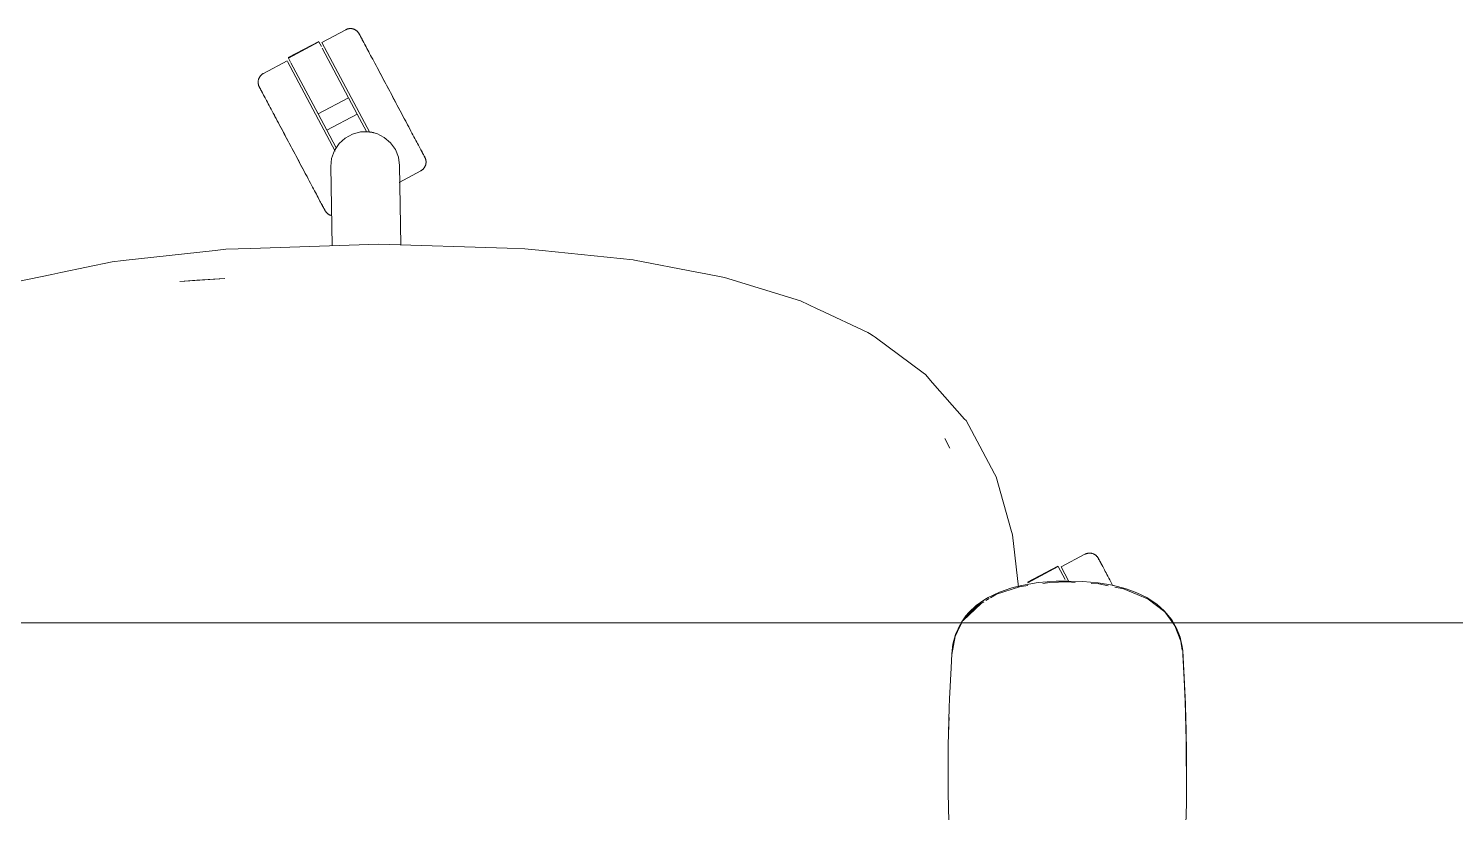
# Model space of a CAD drawing. Header units: millimetres. Extents: x 155927 to 326028, y -36033 to 97293.
# Drawn here: x 169857 to 170437, y 23308 to 23627 of the extents above; entities that cross this region are included whole.
import ezdxf

# ---------------------------------------------------------------- set-up
doc = ezdxf.new("R2010")
doc.units = ezdxf.units.MM
doc.header["$MEASUREMENT"] = 0
doc.layers.add('G-IMPT', color=8, linetype='CONTINUOUS', lineweight=9)
doc.layers.add('I-FURN', color=8, linetype='CONTINUOUS', lineweight=9)

msp = doc.modelspace()

# ---------------------------------------------------------------- linework, layer by layer
at = {"layer": 'G-IMPT'}
for p, q in [((169947.5, 23537.59), (169999.68, 23539.3)), ((169999.68, 23539.3), (170051.85, 23537.68)), ((170051.85, 23537.68), (170059.11, 23537.46)), ((169870.38, 23527.82), (169891.33, 23532.17)), ((169891.33, 23532.17), (169895.74, 23532.66)), ((169933.19, 23536.79), (169895.74, 23532.66)), ((169933.19, 23536.79), (169937.56, 23537.27)), ((169947.5, 23537.59), (169937.56, 23537.27)), ((170066.17, 23536.72), (170059.11, 23537.46)), ((170103.17, 23532.9), (170066.17, 23536.72)), ((170103.17, 23532.9), (170103.63, 23532.81)), ((170129.01, 23527.95), (170103.63, 23532.81)), ((169866.7, 23527.06), (169852.88, 23524.19)), ((169870.38, 23527.82), (169866.7, 23527.06)), ((170129.01, 23527.95), (170132.67, 23527.24)), ((170140.27, 23525.78), (170132.67, 23527.24)), ((169937.03, 23525.39), (169918.75, 23524.14)), ((169918.75, 23524.14), (169925.69, 23524.75)), ((169937.03, 23525.39), (169925.69, 23524.75)), ((170153.88, 23521.59), (170140.27, 23525.78)), ((170171.15, 23516.27), (170153.88, 23521.59)), ((170171.15, 23516.27), (170177.92, 23513.08)), ((170178.83, 23512.65), (170177.92, 23513.08)), ((170198.48, 23503.38), (170178.83, 23512.65)), ((170198.48, 23503.38), (170199.19, 23502.96)), ((170200.76, 23502.02), (170199.19, 23502.96)), ((170201.53, 23501.56), (170200.76, 23502.02)), ((170201.53, 23501.56), (170221.03, 23486.99)), ((170221.03, 23486.99), (170222, 23486.26)), ((170224.87, 23483), (170222, 23486.26)), ((170224.87, 23483), (170237.89, 23468.22)), ((170237.89, 23468.22), (170238.47, 23467.55)), ((170244.06, 23457.12), (170238.47, 23467.55)), ((170229.86, 23460.25), (170231.82, 23456.36)), ((170229.86, 23460.25), (170231.04, 23457.95)), ((170231.04, 23457.95), (170231.82, 23456.36)), ((170250.07, 23445.88), (170244.06, 23457.12)), ((170250.66, 23444.77), (170250.07, 23445.88)), ((170256.67, 23423.42), (170250.66, 23444.77)), ((170256.67, 23423.42), (170257.31, 23421.16)), ((170259.72, 23399.88), (170257.31, 23421.16)), ((170260.23, 23400), (170250.83, 23396.97)), ((170257.14, 23399.57), (170252.05, 23397.83)), ((170257.14, 23399.57), (170261.07, 23400.55)), ((170263.52, 23400.46), (170260.23, 23400)), ((170261.07, 23400.55), (170267.83, 23401.67)), ((170275.14, 23402.24), (170267.83, 23401.67)), ((170272.49, 23401.73), (170269.7, 23401.33)), ((170272.49, 23401.73), (170279.65, 23401.96)), ((170275.14, 23402.24), (170279.65, 23402.33)), ((170279.65, 23402.33), (170285.99, 23402.15)), ((170282.76, 23401.77), (170279.65, 23401.96)), ((170292.14, 23401.59), (170285.99, 23402.15)), ((170292.48, 23401.17), (170289.27, 23401.37)), ((170292.14, 23401.59), (170298.07, 23400.59)), ((170296.23, 23400.4), (170292.48, 23401.17)), ((170303.55, 23399.16), (170298.07, 23400.59)), ((170302.44, 23399.13), (170298.97, 23399.84)), ((170302.44, 23399.13), (170308.06, 23396.8)), ((170303.55, 23399.16), (170307.89, 23397.57)), ((170244.62, 23393.2), (170237.23, 23386.3)), ((170245.69, 23393.89), (170242.53, 23392.01)), ((170242.59, 23392.38), (170246.04, 23394.82)), ((170244.62, 23393.2), (170243.15, 23391.92)), ((170247.42, 23395.63), (170246.04, 23394.82)), ((170247.91, 23395.22), (170246.47, 23394.36)), ((170252.05, 23397.83), (170247.42, 23395.63)), ((170250.83, 23396.97), (170248.38, 23395.5)), ((170311.96, 23395.59), (170307.89, 23397.57)), ((170312.45, 23394.96), (170308.06, 23396.8)), ((170311.96, 23395.59), (170316.01, 23392.93)), ((170319.24, 23389.75), (170312.45, 23394.96)), ((170316.01, 23392.93), (170319.05, 23390.27)), ((170236.45, 23385.33), (170238.41, 23388.19)), ((170242.53, 23392.01), (170237.23, 23386.3)), ((170237.23, 23386.3), (170239.46, 23388.71)), ((170239.54, 23389.51), (170238.41, 23388.19)), ((170243, 23391.79), (170239.46, 23388.71)), ((170239.54, 23389.51), (170242.59, 23392.38)), ((170322.12, 23386.53), (170319.05, 23390.27)), ((170322.52, 23385.33), (170319.24, 23389.75)), ((170236.12, 23384.06), (170234.02, 23379.8)), ((170236.2, 23384.97), (170234.22, 23380.64)), ((170236.12, 23384.06), (170236.75, 23385.33)), ((170322.8, 23385.33), (170322.12, 23386.53)), ((170323.41, 23384.12), (170322.52, 23385.33)), ((170324.08, 23383.09), (170322.8, 23385.33)), ((170325.82, 23377.93), (170323.41, 23384.12)), ((170324.08, 23383.09), (170325.47, 23379.45)), ((170234.02, 23379.8), (170232.65, 23372.46)), ((170232.65, 23372.68), (170233.15, 23376.69)), ((170233.15, 23376.69), (170234.22, 23380.64)), ((170325.84, 23378.11), (170325.47, 23379.45)), ((170325.82, 23377.93), (170326.38, 23374.25)), ((170325.84, 23378.11), (170326.29, 23375.71)), ((170326.54, 23374.06), (170326.29, 23375.71)), ((170232.37, 23367.02), (170232.65, 23372.68)), ((170327.59, 23353.49), (170326.54, 23374.06)), ((170327.63, 23352.28), (170326.54, 23374.06)), ((170326.54, 23374.06), (170326.65, 23372.46)), ((170327.63, 23352.28), (170326.65, 23372.46)), ((170232.37, 23367.02), (170231.75, 23354.46)), ((170231.63, 23350.91), (170231.75, 23354.46)), ((170328.09, 23332.09), (170327.59, 23353.49)), ((170327.93, 23341.93), (170327.59, 23353.49)), ((170327.59, 23353.49), (170327.63, 23352.28)), ((170328.09, 23332.09), (170327.63, 23352.28)), ((170231.25, 23335.24), (170231.63, 23350.91)), ((170231.54, 23346.87), (170231.43, 23344.19)), ((170231.43, 23341.97), (170231.43, 23344.19)), ((170328.05, 23311.91), (170327.93, 23341.93)), ((170328.09, 23332.09), (170327.93, 23341.93)), ((170327.93, 23341.93), (170328.13, 23322.7)), ((170231.25, 23335.24), (170231.2, 23330.73)), ((170328.07, 23334.13), (170327.99, 23336.33)), ((170231.2, 23330.73), (170231.21, 23316.02)), ((170328.05, 23332.09), (170328.07, 23334.13)), ((170328.05, 23311.91), (170328.09, 23332.09)), ((170328.05, 23311.91), (170328.13, 23322.7)), ((170231.28, 23310.55), (170231.21, 23316.02)), ((170328.05, 23311.91), (170327.88, 23303.49)), ((170231.28, 23310.55), (170231.57, 23298.24))]:
    msp.add_line(p, q, dxfattribs=at)
at = {"layer": 'I-FURN'}
for p, q in [((169986.25, 23626.56), (169976.57, 23621.41)), ((169986.25, 23626.56), (169986.4, 23626.63)), ((169986.4, 23626.63), (169986.54, 23626.7)), ((169986.54, 23626.7), (169986.69, 23626.76)), ((169986.69, 23626.76), (169986.85, 23626.82)), ((169986.85, 23626.82), (169987, 23626.86)), ((169987, 23626.86), (169987.15, 23626.91)), ((169987.15, 23626.91), (169987.31, 23626.94)), ((169987.31, 23626.94), (169987.47, 23626.97)), ((169987.47, 23626.97), (169987.63, 23627)), ((169987.63, 23627), (169987.79, 23627.02)), ((169987.79, 23627.02), (169987.95, 23627.03)), ((169987.95, 23627.03), (169988.11, 23627.03)), ((169988.11, 23627.03), (169988.27, 23627.03)), ((169988.27, 23627.03), (169988.43, 23627.02)), ((169988.43, 23627.02), (169988.59, 23627.01)), ((169988.59, 23627.01), (169988.75, 23626.99)), ((169988.75, 23626.99), (169988.91, 23626.96)), ((169988.91, 23626.96), (169989.07, 23626.92)), ((169989.07, 23626.92), (169989.23, 23626.88)), ((169989.23, 23626.88), (169989.38, 23626.84)), ((169989.38, 23626.84), (169989.53, 23626.79)), ((169989.53, 23626.79), (169989.68, 23626.73)), ((169989.68, 23626.73), (169989.83, 23626.66)), ((169989.83, 23626.66), (169989.98, 23626.59)), ((169989.98, 23626.59), (169990.12, 23626.52)), ((169990.12, 23626.52), (169990.26, 23626.43)), ((169990.26, 23626.43), (169990.39, 23626.35)), ((169990.39, 23626.35), (169990.53, 23626.25)), ((169990.53, 23626.25), (169990.65, 23626.16)), ((169990.65, 23626.16), (169990.78, 23626.05)), ((169990.78, 23626.05), (169990.9, 23625.95)), ((169990.9, 23625.95), (169991.01, 23625.83)), ((169991.01, 23625.83), (169991.12, 23625.72)), ((169991.12, 23625.72), (169991.23, 23625.6)), ((169991.23, 23625.6), (169991.33, 23625.47)), ((169991.33, 23625.47), (169991.43, 23625.34)), ((169991.43, 23625.34), (169991.52, 23625.21)), ((169991.52, 23625.21), (169991.6, 23625.07)), ((169991.6, 23625.07), (169991.68, 23624.93)), ((169991.68, 23624.93), (169991.71, 23624.89)), ((169991.71, 23624.89), (169991.72, 23624.87)), ((169991.73, 23624.85), (169991.71, 23624.89)), ((169991.71, 23624.89), (169991.71, 23624.89)), ((169991.72, 23624.87), (169991.75, 23624.81)), ((169991.77, 23624.76), (169991.73, 23624.85)), ((169991.75, 23624.81), (169991.8, 23624.71)), ((169991.84, 23624.64), (169991.77, 23624.76)), ((169991.8, 23624.71), (169991.88, 23624.57)), ((169975.25, 23621.77), (169962.89, 23615.19)), ((169962.98, 23615.02), (169975.34, 23621.59)), ((169975.34, 23621.59), (169976.35, 23619.7)), ((169976.57, 23621.41), (169996.09, 23584.69)), ((169976.7, 23619.03), (169987.41, 23598.89)), ((169991.92, 23624.48), (169991.84, 23624.64)), ((169991.88, 23624.57), (169991.97, 23624.39)), ((169992.03, 23624.28), (169991.92, 23624.48)), ((169991.97, 23624.39), (169992.09, 23624.17)), ((169992.16, 23624.04), (169992.03, 23624.28)), ((169992.09, 23624.17), (169992.23, 23623.91)), ((169992.31, 23623.76), (169992.16, 23624.04)), ((169992.23, 23623.91), (169992.38, 23623.62)), ((169992.48, 23623.44), (169992.31, 23623.76)), ((169992.38, 23623.62), (169992.56, 23623.28)), ((169992.67, 23623.09), (169992.48, 23623.44)), ((169992.56, 23623.28), (169992.76, 23622.91)), ((169992.88, 23622.69), (169992.67, 23623.09)), ((169992.76, 23622.91), (169992.98, 23622.5)), ((169993.1, 23622.26), (169992.88, 23622.69)), ((169992.98, 23622.5), (169993.22, 23622.05)), ((169993.35, 23621.8), (169993.1, 23622.26)), ((169993.22, 23622.05), (169993.47, 23621.57)), ((169993.62, 23621.3), (169993.35, 23621.8)), ((169993.47, 23621.57), (169993.75, 23621.05)), ((169993.9, 23620.76), (169993.62, 23621.3)), ((169993.75, 23621.05), (169994.04, 23620.5)), ((169994.21, 23620.19), (169993.9, 23620.76)), ((169994.04, 23620.5), (169994.35, 23619.92)), ((169994.53, 23619.59), (169994.21, 23620.19)), ((169994.86, 23618.96), (169994.53, 23619.59)), ((169995.21, 23618.29), (169994.86, 23618.96)), ((169962.44, 23613.9), (169952.76, 23608.75)), ((169962.58, 23613.64), (169981.98, 23577.15)), ((169963.85, 23613.38), (169962.98, 23615.02)), ((169975.05, 23592.31), (169963.98, 23613.13)), ((169995.58, 23617.6), (169995.21, 23618.29)), ((169995.97, 23616.88), (169995.58, 23617.6)), ((169996.37, 23616.13), (169995.97, 23616.88)), ((169996.78, 23615.35), (169996.37, 23616.13)), ((169997.21, 23614.55), (169996.78, 23615.35)), ((169997.64, 23613.73), (169997.21, 23614.55)), ((169998.09, 23612.88), (169997.64, 23613.73)), ((169951.13, 23607.16), (169951.21, 23607.3)), ((169951.21, 23607.3), (169951.3, 23607.44)), ((169951.3, 23607.44), (169951.39, 23607.57)), ((169951.39, 23607.57), (169951.49, 23607.7)), ((169951.49, 23607.7), (169951.6, 23607.82)), ((169951.6, 23607.82), (169951.7, 23607.94)), ((169951.7, 23607.94), (169951.82, 23608.06)), ((169951.82, 23608.06), (169951.93, 23608.17)), ((169951.93, 23608.17), (169952.05, 23608.27)), ((169952.05, 23608.27), (169952.18, 23608.38)), ((169952.18, 23608.38), (169952.31, 23608.47)), ((169952.31, 23608.47), (169952.44, 23608.56)), ((169952.44, 23608.56), (169952.58, 23608.65)), ((169952.58, 23608.65), (169952.72, 23608.73)), ((169952.72, 23608.73), (169952.76, 23608.75)), ((169998.56, 23612.01), (169998.09, 23612.88)), ((169999.03, 23611.12), (169998.56, 23612.01)), ((169999.51, 23610.22), (169999.03, 23611.12)), ((169999.25, 23610.71), (169999.73, 23609.79)), ((170000, 23609.29), (169999.51, 23610.22)), ((169999.73, 23609.79), (170000.23, 23608.86)), ((170000.5, 23608.36), (170000, 23609.29)), ((170000.23, 23608.86), (170000.73, 23607.92)), ((170001, 23607.41), (170000.5, 23608.36)), ((170000.73, 23607.92), (170001.24, 23606.96)), ((170001.52, 23606.44), (170001, 23607.41)), ((169950.62, 23605.32), (169950.63, 23605.48)), ((169950.62, 23605.15), (169950.62, 23605.32)), ((169950.62, 23604.99), (169950.62, 23605.15)), ((169950.63, 23604.83), (169950.62, 23604.99)), ((169950.63, 23605.48), (169950.64, 23605.64)), ((169950.65, 23604.67), (169950.63, 23604.83)), ((169950.64, 23605.64), (169950.66, 23605.8)), ((169950.67, 23604.51), (169950.65, 23604.67)), ((169950.66, 23605.8), (169950.69, 23605.96)), ((169950.71, 23604.35), (169950.67, 23604.51)), ((169950.69, 23605.96), (169950.73, 23606.11)), ((169950.74, 23604.2), (169950.71, 23604.35)), ((169950.73, 23606.11), (169950.77, 23606.27)), ((169950.78, 23604.04), (169950.74, 23604.2)), ((169950.77, 23606.27), (169950.81, 23606.42)), ((169950.83, 23603.89), (169950.78, 23604.04)), ((169950.81, 23606.42), (169950.86, 23606.58)), ((169950.89, 23603.74), (169950.83, 23603.89)), ((169950.86, 23606.58), (169950.92, 23606.73)), ((169950.95, 23603.59), (169950.89, 23603.74)), ((169950.92, 23606.73), (169950.99, 23606.87)), ((169951.02, 23603.44), (169950.95, 23603.59)), ((169950.99, 23606.87), (169951.06, 23607.02)), ((169951.09, 23603.3), (169951.02, 23603.44)), ((169951.06, 23607.02), (169951.13, 23607.16)), ((169951.09, 23603.29), (169951.09, 23603.3)), ((169951.09, 23603.3), (169951.1, 23603.28)), ((169951.11, 23603.25), (169951.09, 23603.29)), ((169951.1, 23603.28), (169951.13, 23603.22)), ((169951.16, 23603.17), (169951.11, 23603.25)), ((169951.13, 23603.22), (169951.19, 23603.12)), ((169951.22, 23603.05), (169951.16, 23603.17)), ((169951.19, 23603.12), (169951.26, 23602.98)), ((169951.31, 23602.88), (169951.22, 23603.05)), ((169951.26, 23602.98), (169951.36, 23602.8)), ((169951.42, 23602.68), (169951.31, 23602.88)), ((169951.36, 23602.8), (169951.47, 23602.58)), ((169951.54, 23602.44), (169951.42, 23602.68)), ((169951.47, 23602.58), (169951.61, 23602.32)), ((169951.69, 23602.16), (169951.54, 23602.44)), ((169951.61, 23602.32), (169951.77, 23602.02)), ((169951.86, 23601.85), (169951.69, 23602.16)), ((169951.77, 23602.02), (169951.95, 23601.69)), ((169952.05, 23601.49), (169951.86, 23601.85)), ((169951.95, 23601.69), (169952.14, 23601.31)), ((169952.26, 23601.1), (169952.05, 23601.49)), ((170001.24, 23606.96), (170001.75, 23605.99)), ((170002.03, 23605.47), (170001.52, 23606.44)), ((170001.75, 23605.99), (170002.27, 23605.02)), ((170002.56, 23604.48), (170002.03, 23605.47)), ((170002.27, 23605.02), (170002.8, 23604.03)), ((170003.08, 23603.49), (170002.56, 23604.48)), ((170002.8, 23604.03), (170003.33, 23603.03)), ((170003.61, 23602.5), (170003.08, 23603.49)), ((170003.33, 23603.03), (170003.86, 23602.04)), ((170004.15, 23601.49), (170003.61, 23602.5)), ((170003.86, 23602.04), (170004.39, 23601.03)), ((170004.68, 23600.49), (170004.15, 23601.49)), ((169952.14, 23601.31), (169952.36, 23600.9)), ((169952.49, 23600.67), (169952.26, 23601.1)), ((169952.36, 23600.9), (169952.6, 23600.46)), ((169952.74, 23600.2), (169952.49, 23600.67)), ((169952.6, 23600.46), (169952.86, 23599.98)), ((169953, 23599.7), (169952.74, 23600.2)), ((169952.86, 23599.98), (169953.13, 23599.46)), ((169953.29, 23599.17), (169953, 23599.7)), ((169953.13, 23599.46), (169953.42, 23598.91)), ((169953.59, 23598.6), (169953.29, 23599.17)), ((169953.42, 23598.91), (169953.73, 23598.32)), ((169953.73, 23598.32), (169954.06, 23597.71)), ((169954.06, 23597.71), (169954.41, 23597.06)), ((169954.41, 23597.06), (169954.77, 23596.38)), ((169954.77, 23596.38), (169955.14, 23595.67)), ((169955.14, 23595.67), (169955.53, 23594.94)), ((169975.05, 23592.31), (169987.41, 23598.89)), ((169987.41, 23598.89), (169990.94, 23592.24)), ((170004.39, 23601.03), (170004.93, 23600.03)), ((170005.22, 23599.48), (170004.68, 23600.49)), ((170004.93, 23600.03), (170005.46, 23599.02)), ((170005.75, 23598.48), (170005.22, 23599.48)), ((170005.46, 23599.02), (170005.99, 23598.02)), ((170006.28, 23597.48), (170005.75, 23598.48)), ((170005.99, 23598.02), (170006.53, 23597.02)), ((170006.81, 23596.48), (170006.28, 23597.48)), ((170006.53, 23597.02), (170007.06, 23596.02)), ((170007.34, 23595.48), (170006.81, 23596.48)), ((170007.06, 23596.02), (170007.58, 23595.03)), ((169955.53, 23594.94), (169955.94, 23594.18)), ((169955.94, 23594.18), (169956.36, 23593.39)), ((169956.36, 23593.39), (169956.79, 23592.58)), ((169956.79, 23592.58), (169957.23, 23591.74)), ((169957.48, 23591.28), (169957.03, 23592.13)), ((169957.23, 23591.74), (169957.69, 23590.89)), ((169957.94, 23590.41), (169957.48, 23591.28)), ((169957.69, 23590.89), (169958.16, 23590.01)), ((169958.41, 23589.53), (169957.94, 23590.41)), ((169958.16, 23590.01), (169958.63, 23589.11)), ((169978.58, 23585.67), (169975.05, 23592.31)), ((169978.58, 23585.67), (169990.94, 23592.24)), ((169990.94, 23592.24), (169994.74, 23585.1)), ((170007.87, 23594.5), (170007.34, 23595.48)), ((170007.58, 23595.03), (170008.11, 23594.05)), ((170008.39, 23593.52), (170007.87, 23594.5)), ((170008.11, 23594.05), (170008.63, 23593.07)), ((170008.9, 23592.55), (170008.39, 23593.52)), ((170008.63, 23593.07), (170009.14, 23592.11)), ((170009.41, 23591.59), (170008.9, 23592.55)), ((170009.14, 23592.11), (170009.64, 23591.16)), ((170009.91, 23590.65), (170009.41, 23591.59)), ((170009.64, 23591.16), (170010.14, 23590.22)), ((170010.41, 23589.72), (170009.91, 23590.65)), ((170010.14, 23590.22), (170010.63, 23589.3)), ((169958.89, 23588.62), (169958.41, 23589.53)), ((169958.63, 23589.11), (169959.12, 23588.2)), ((169959.38, 23587.7), (169958.89, 23588.62)), ((169959.12, 23588.2), (169959.61, 23587.27)), ((169959.88, 23586.76), (169959.38, 23587.7)), ((169959.61, 23587.27), (169960.11, 23586.33)), ((169960.39, 23585.81), (169959.88, 23586.76)), ((169960.11, 23586.33), (169960.62, 23585.37)), ((169960.9, 23584.85), (169960.39, 23585.81)), ((169960.62, 23585.37), (169961.14, 23584.4)), ((169961.42, 23583.87), (169960.9, 23584.85)), ((169961.14, 23584.4), (169961.66, 23583.42)), ((169982.38, 23578.53), (169978.58, 23585.67)), ((169986.01, 23582.49), (169988.97, 23584.11)), ((169988.97, 23584.11), (169992.23, 23584.97)), ((169992.23, 23584.97), (169995.6, 23585.03)), ((169995.6, 23585.03), (169998.89, 23584.28)), ((169998.89, 23584.28), (170001.9, 23582.77)), ((170010.89, 23588.8), (170010.41, 23589.72)), ((170010.63, 23589.3), (170011.11, 23588.39)), ((170011.37, 23587.91), (170010.89, 23588.8)), ((170011.11, 23588.39), (170011.59, 23587.5)), ((170011.84, 23587.03), (170011.37, 23587.91)), ((170011.59, 23587.5), (170012.05, 23586.63)), ((170012.29, 23586.17), (170011.84, 23587.03)), ((170012.05, 23586.63), (170012.5, 23585.79)), ((170012.74, 23585.34), (170012.29, 23586.17)), ((170013.17, 23584.53), (170012.74, 23585.34)), ((170013.59, 23583.74), (170013.17, 23584.53)), ((169961.94, 23582.89), (169961.42, 23583.87)), ((169961.66, 23583.42), (169962.18, 23582.43)), ((169962.47, 23581.9), (169961.94, 23582.89)), ((169962.18, 23582.43), (169962.71, 23581.44)), ((169963, 23580.9), (169962.47, 23581.9)), ((169962.71, 23581.44), (169963.24, 23580.44)), ((169963.53, 23579.9), (169963, 23580.9)), ((169963.24, 23580.44), (169963.78, 23579.44)), ((169964.06, 23578.89), (169963.53, 23579.9)), ((169963.78, 23579.44), (169964.31, 23578.43)), ((169964.6, 23577.89), (169964.06, 23578.89)), ((169964.31, 23578.43), (169964.85, 23577.43)), ((169981.65, 23577.4), (169983.52, 23580.21)), ((169983.52, 23580.21), (169986.01, 23582.49)), ((170001.9, 23582.77), (170004.47, 23580.57)), ((170004.47, 23580.57), (170006.43, 23577.83)), ((170013.99, 23582.98), (170013.59, 23583.74)), ((170014.38, 23582.24), (170013.99, 23582.98)), ((170014.76, 23581.54), (170014.38, 23582.24)), ((170015.12, 23580.86), (170014.76, 23581.54)), ((170015.46, 23580.21), (170015.12, 23580.86)), ((170015.79, 23579.59), (170015.46, 23580.21)), ((170016.1, 23579.01), (170015.79, 23579.59)), ((170015.94, 23579.32), (170016.24, 23578.75)), ((170016.39, 23578.46), (170016.1, 23579.01)), ((170016.24, 23578.75), (170016.52, 23578.22)), ((170016.67, 23577.94), (170016.39, 23578.46)), ((169965.13, 23576.88), (169964.6, 23577.89)), ((169964.85, 23577.43), (169965.38, 23576.42)), ((169965.67, 23575.88), (169965.13, 23576.88)), ((169965.38, 23576.42), (169965.91, 23575.42)), ((169966.2, 23574.88), (169965.67, 23575.88)), ((169965.91, 23575.42), (169966.44, 23574.42)), ((169966.73, 23573.89), (169966.2, 23574.88)), ((169966.44, 23574.42), (169966.97, 23573.43)), ((169967.25, 23572.9), (169966.73, 23573.89)), ((169966.97, 23573.43), (169967.49, 23572.45)), ((169967.77, 23571.92), (169967.25, 23572.9)), ((169967.49, 23572.45), (169968.01, 23571.48)), ((169980.16, 23570.87), (169980.51, 23574.22)), ((169980.51, 23574.22), (169981.65, 23577.4)), ((170006.43, 23577.83), (170007.68, 23574.7)), ((170007.68, 23574.7), (170008.15, 23571.36)), ((170016.52, 23578.22), (170016.79, 23577.72)), ((170016.93, 23577.46), (170016.67, 23577.94)), ((170016.79, 23577.72), (170017.04, 23577.25)), ((170017.16, 23577.01), (170016.93, 23577.46)), ((170017.04, 23577.25), (170017.27, 23576.82)), ((170017.38, 23576.6), (170017.16, 23577.01)), ((170017.27, 23576.82), (170017.48, 23576.43)), ((170017.58, 23576.23), (170017.38, 23576.6)), ((170017.48, 23576.43), (170017.66, 23576.07)), ((170017.76, 23575.9), (170017.58, 23576.23)), ((170017.66, 23576.07), (170017.83, 23575.75)), ((170017.92, 23575.6), (170017.76, 23575.9)), ((170017.83, 23575.75), (170017.98, 23575.47)), ((170018.05, 23575.34), (170017.92, 23575.6)), ((170017.98, 23575.47), (170018.11, 23575.23)), ((170018.17, 23575.12), (170018.05, 23575.34)), ((170018.11, 23575.23), (170018.22, 23575.03)), ((170018.27, 23574.94), (170018.17, 23575.12)), ((170018.22, 23575.03), (170018.3, 23574.87)), ((170018.34, 23574.8), (170018.27, 23574.94)), ((170018.3, 23574.87), (170018.37, 23574.75)), ((170018.39, 23574.7), (170018.34, 23574.8)), ((170018.37, 23574.75), (170018.41, 23574.67)), ((170018.43, 23574.64), (170018.39, 23574.7)), ((170018.41, 23574.67), (170018.43, 23574.62)), ((170018.44, 23574.62), (170018.43, 23574.64)), ((170018.43, 23574.62), (170018.44, 23574.62)), ((170018.44, 23574.62), (170018.51, 23574.48)), ((170018.51, 23574.48), (170018.58, 23574.33)), ((170018.58, 23574.33), (170018.64, 23574.18)), ((170018.64, 23574.18), (170018.69, 23574.03)), ((170018.69, 23574.03), (170018.74, 23573.87)), ((170018.74, 23573.87), (170018.78, 23573.72)), ((170018.78, 23573.72), (170018.82, 23573.56)), ((170018.82, 23573.56), (170018.85, 23573.4)), ((170018.85, 23573.4), (170018.87, 23573.24)), ((170018.87, 23573.24), (170018.89, 23573.08)), ((170018.89, 23573.08), (170018.9, 23572.92)), ((170018.9, 23572.92), (170018.91, 23572.76)), ((170018.91, 23572.6), (170018.9, 23572.44)), ((170018.91, 23572.76), (170018.91, 23572.6)), ((169968.29, 23570.95), (169967.77, 23571.92)), ((169968.01, 23571.48), (169968.52, 23570.51)), ((169968.8, 23570), (169968.29, 23570.95)), ((169968.52, 23570.51), (169969.03, 23569.56)), ((169969.3, 23569.05), (169968.8, 23570)), ((169969.03, 23569.56), (169969.53, 23568.62)), ((169969.79, 23568.12), (169969.3, 23569.05)), ((169969.53, 23568.62), (169970.02, 23567.7)), ((169970.28, 23567.21), (169969.79, 23568.12)), ((169970.02, 23567.7), (169970.5, 23566.79)), ((169970.5, 23566.79), (169970.97, 23565.91)), ((169980.73, 23538.68), (169980.16, 23570.87)), ((170007.93, 23564.47), (170016.77, 23569.17)), ((170008.15, 23571.36), (170008.71, 23539.02)), ((170016.81, 23569.19), (170016.77, 23569.17)), ((170016.95, 23569.27), (170016.81, 23569.19)), ((170017.08, 23569.35), (170016.95, 23569.27)), ((170017.22, 23569.45), (170017.08, 23569.35)), ((170017.35, 23569.54), (170017.22, 23569.45)), ((170017.47, 23569.64), (170017.35, 23569.54)), ((170017.59, 23569.75), (170017.47, 23569.64)), ((170017.71, 23569.86), (170017.59, 23569.75)), ((170017.82, 23569.98), (170017.71, 23569.86)), ((170017.93, 23570.1), (170017.82, 23569.98)), ((170018.03, 23570.22), (170017.93, 23570.1)), ((170018.13, 23570.35), (170018.03, 23570.22)), ((170018.22, 23570.48), (170018.13, 23570.35)), ((170018.31, 23570.62), (170018.22, 23570.48)), ((170018.39, 23570.75), (170018.31, 23570.62)), ((170018.47, 23570.9), (170018.39, 23570.75)), ((170018.54, 23571.04), (170018.47, 23570.9)), ((170018.6, 23571.19), (170018.54, 23571.04)), ((170018.66, 23571.34), (170018.6, 23571.19)), ((170018.71, 23571.49), (170018.66, 23571.34)), ((170018.76, 23571.65), (170018.71, 23571.49)), ((170018.8, 23571.8), (170018.76, 23571.65)), ((170018.83, 23571.96), (170018.8, 23571.8)), ((170018.86, 23572.12), (170018.83, 23571.96)), ((170018.88, 23572.28), (170018.86, 23572.12)), ((170018.9, 23572.44), (170018.88, 23572.28)), ((169970.97, 23565.91), (169971.43, 23565.04)), ((169971.43, 23565.04), (169971.88, 23564.19)), ((169971.88, 23564.19), (169972.32, 23563.37)), ((169972.32, 23563.37), (169972.75, 23562.57)), ((169972.75, 23562.57), (169973.16, 23561.79)), ((169973.16, 23561.79), (169973.56, 23561.04)), ((169973.56, 23561.04), (169973.94, 23560.32)), ((169973.94, 23560.32), (169974.31, 23559.62)), ((169974.31, 23559.62), (169974.66, 23558.96)), ((169974.66, 23558.96), (169975, 23558.33)), ((169975, 23558.33), (169975.32, 23557.73)), ((169975.49, 23557.41), (169975.18, 23558)), ((169975.32, 23557.73), (169975.62, 23557.16)), ((169975.78, 23556.86), (169975.49, 23557.41)), ((169975.62, 23557.16), (169975.91, 23556.62)), ((169976.05, 23556.35), (169975.78, 23556.86)), ((169975.91, 23556.62), (169976.17, 23556.12)), ((169976.31, 23555.86), (169976.05, 23556.35)), ((169976.17, 23556.12), (169976.42, 23555.65)), ((169976.55, 23555.42), (169976.31, 23555.86)), ((169976.42, 23555.65), (169976.65, 23555.22)), ((169976.77, 23555.01), (169976.55, 23555.42)), ((169976.65, 23555.22), (169976.86, 23554.83)), ((169976.96, 23554.63), (169976.77, 23555.01)), ((169976.86, 23554.83), (169977.05, 23554.48)), ((169977.14, 23554.3), (169976.96, 23554.63)), ((169977.05, 23554.48), (169977.22, 23554.16)), ((169977.3, 23554), (169977.14, 23554.3)), ((169977.22, 23554.16), (169977.37, 23553.88)), ((169977.44, 23553.74), (169977.3, 23554)), ((169977.37, 23553.88), (169977.49, 23553.64)), ((169977.55, 23553.52), (169977.44, 23553.74)), ((169977.49, 23553.64), (169977.6, 23553.44)), ((169977.65, 23553.34), (169977.55, 23553.52)), ((169977.6, 23553.44), (169977.69, 23553.27)), ((169977.72, 23553.2), (169977.65, 23553.34)), ((169977.69, 23553.27), (169977.75, 23553.15)), ((169977.78, 23553.1), (169977.72, 23553.2)), ((169977.75, 23553.15), (169977.8, 23553.07)), ((169977.81, 23553.04), (169977.78, 23553.1)), ((169977.8, 23553.07), (169977.82, 23553.03)), ((169977.82, 23553.02), (169977.81, 23553.04)), ((169977.82, 23553.03), (169977.82, 23553.02)), ((169977.84, 23552.99), (169977.82, 23553.02)), ((169977.92, 23552.85), (169977.84, 23552.99)), ((169978.01, 23552.71), (169977.92, 23552.85)), ((169978.1, 23552.58), (169978.01, 23552.71)), ((169978.19, 23552.45), (169978.1, 23552.58)), ((169978.3, 23552.32), (169978.19, 23552.45)), ((169978.4, 23552.2), (169978.3, 23552.32)), ((169978.51, 23552.08), (169978.4, 23552.2)), ((169978.63, 23551.97), (169978.51, 23552.08)), ((169978.75, 23551.86), (169978.63, 23551.97)), ((169978.87, 23551.76), (169978.75, 23551.86)), ((169979, 23551.66), (169978.87, 23551.76)), ((169979.13, 23551.57), (169979, 23551.66)), ((169979.27, 23551.48), (169979.13, 23551.57)), ((169979.41, 23551.4), (169979.27, 23551.48)), ((169979.55, 23551.32), (169979.41, 23551.4)), ((169979.69, 23551.25), (169979.55, 23551.32)), ((169979.84, 23551.19), (169979.69, 23551.25)), ((169979.99, 23551.13), (169979.84, 23551.19)), ((169980.14, 23551.08), (169979.99, 23551.13)), ((169980.3, 23551.03), (169980.14, 23551.08)), ((169980.46, 23550.99), (169980.3, 23551.03)), ((170286.8, 23413.2), (170277.11, 23408.05)), ((170286.8, 23413.2), (170286.94, 23413.27)), ((170286.94, 23413.27), (170287.09, 23413.34)), ((170287.09, 23413.34), (170287.24, 23413.4)), ((170287.24, 23413.4), (170287.39, 23413.46)), ((170287.39, 23413.46), (170287.54, 23413.51)), ((170287.54, 23413.51), (170287.7, 23413.55)), ((170287.7, 23413.55), (170287.86, 23413.59)), ((170287.86, 23413.59), (170288.02, 23413.62)), ((170288.02, 23413.62), (170288.17, 23413.64)), ((170288.17, 23413.64), (170288.34, 23413.66)), ((170288.34, 23413.66), (170288.5, 23413.67)), ((170288.5, 23413.67), (170288.66, 23413.67)), ((170288.66, 23413.67), (170288.82, 23413.67)), ((170288.82, 23413.67), (170288.98, 23413.66)), ((170288.98, 23413.66), (170289.14, 23413.65)), ((170289.14, 23413.65), (170289.3, 23413.63)), ((170289.3, 23413.63), (170289.46, 23413.6)), ((170289.46, 23413.6), (170289.62, 23413.57)), ((170289.62, 23413.57), (170289.77, 23413.53)), ((170289.77, 23413.53), (170289.93, 23413.48)), ((170289.93, 23413.48), (170290.08, 23413.43)), ((170290.08, 23413.43), (170290.23, 23413.37)), ((170290.23, 23413.37), (170290.38, 23413.3)), ((170290.38, 23413.3), (170290.52, 23413.23)), ((170290.52, 23413.23), (170290.66, 23413.16)), ((170290.66, 23413.16), (170290.8, 23413.08)), ((170290.8, 23413.08), (170290.94, 23412.99)), ((170290.94, 23412.99), (170291.07, 23412.9)), ((170291.07, 23412.9), (170291.2, 23412.8)), ((170291.2, 23412.8), (170291.32, 23412.7)), ((170291.32, 23412.7), (170291.44, 23412.59)), ((170291.44, 23412.59), (170291.56, 23412.48)), ((170291.56, 23412.48), (170291.67, 23412.36)), ((170291.67, 23412.36), (170291.78, 23412.24)), ((170291.78, 23412.24), (170291.88, 23412.11)), ((170291.88, 23412.11), (170291.97, 23411.98)), ((170291.97, 23411.98), (170292.06, 23411.85)), ((170292.06, 23411.85), (170292.15, 23411.71)), ((170292.15, 23411.71), (170292.23, 23411.57)), ((170292.23, 23411.57), (170292.25, 23411.53)), ((170292.25, 23411.53), (170292.26, 23411.51)), ((170292.28, 23411.49), (170292.25, 23411.53)), ((170292.25, 23411.53), (170292.25, 23411.53)), ((170292.26, 23411.51), (170292.29, 23411.45)), ((170292.32, 23411.41), (170292.28, 23411.49)), ((170292.29, 23411.45), (170292.35, 23411.35)), ((170292.38, 23411.28), (170292.32, 23411.41)), ((170292.35, 23411.35), (170292.42, 23411.21)), ((170292.47, 23411.12), (170292.38, 23411.28)), ((170292.42, 23411.21), (170292.52, 23411.03)), ((170292.58, 23410.92), (170292.47, 23411.12)), ((170292.52, 23411.03), (170292.63, 23410.81)), ((170292.71, 23410.68), (170292.58, 23410.92)), ((170292.63, 23410.81), (170292.77, 23410.56)), ((170292.85, 23410.4), (170292.71, 23410.68)), ((170292.77, 23410.56), (170292.93, 23410.26)), ((170293.02, 23410.08), (170292.85, 23410.4)), ((170292.93, 23410.26), (170293.11, 23409.92)), ((170293.21, 23409.73), (170293.02, 23410.08)), ((170275.79, 23408.41), (170263.43, 23401.83)), ((170263.52, 23401.66), (170275.88, 23408.24)), ((170275.88, 23408.24), (170278.7, 23402.94)), ((170277.11, 23408.05), (170280.11, 23402.42)), ((170293.11, 23409.92), (170293.31, 23409.55)), ((170293.42, 23409.33), (170293.21, 23409.73)), ((170293.31, 23409.55), (170293.52, 23409.14)), ((170293.65, 23408.9), (170293.42, 23409.33)), ((170293.52, 23409.14), (170293.76, 23408.69)), ((170293.9, 23408.44), (170293.65, 23408.9)), ((170293.76, 23408.69), (170294.02, 23408.21)), ((170294.16, 23407.94), (170293.9, 23408.44)), ((170294.02, 23408.21), (170294.29, 23407.7)), ((170294.45, 23407.4), (170294.16, 23407.94)), ((170294.29, 23407.7), (170294.59, 23407.14)), ((170294.75, 23406.83), (170294.45, 23407.4)), ((170294.59, 23407.14), (170294.9, 23406.56)), ((170295.07, 23406.23), (170294.75, 23406.83)), ((170295.41, 23405.6), (170295.07, 23406.23)), ((170295.76, 23404.93), (170295.41, 23405.6)), ((170296.13, 23404.24), (170295.76, 23404.93)), ((170296.51, 23403.52), (170296.13, 23404.24)), ((170263.57, 23401.57), (170263.52, 23401.66)), ((170296.91, 23402.77), (170296.51, 23403.52)), ((170297.32, 23401.99), (170296.91, 23402.77)), ((170297.75, 23401.19), (170297.32, 23401.99)), ((170298.19, 23400.37), (170297.75, 23401.19)), ((169437.45, 23385.33), (171437.45, 23385.33)), ((171437.45, 23385.33), (169437.45, 23385.33))]:
    msp.add_line(p, q, dxfattribs=at)
msp.add_arc((169994.15, 23571.3), 13.81, 72.66397, 77.65266, dxfattribs=at)
msp.add_open_spline([(169996.51, 23584.91), (169996.95, 23584.83), (169997.37, 23584.73), (169997.79, 23584.62)], degree=3, dxfattribs=at)

doc.saveas('drawing.dxf')
